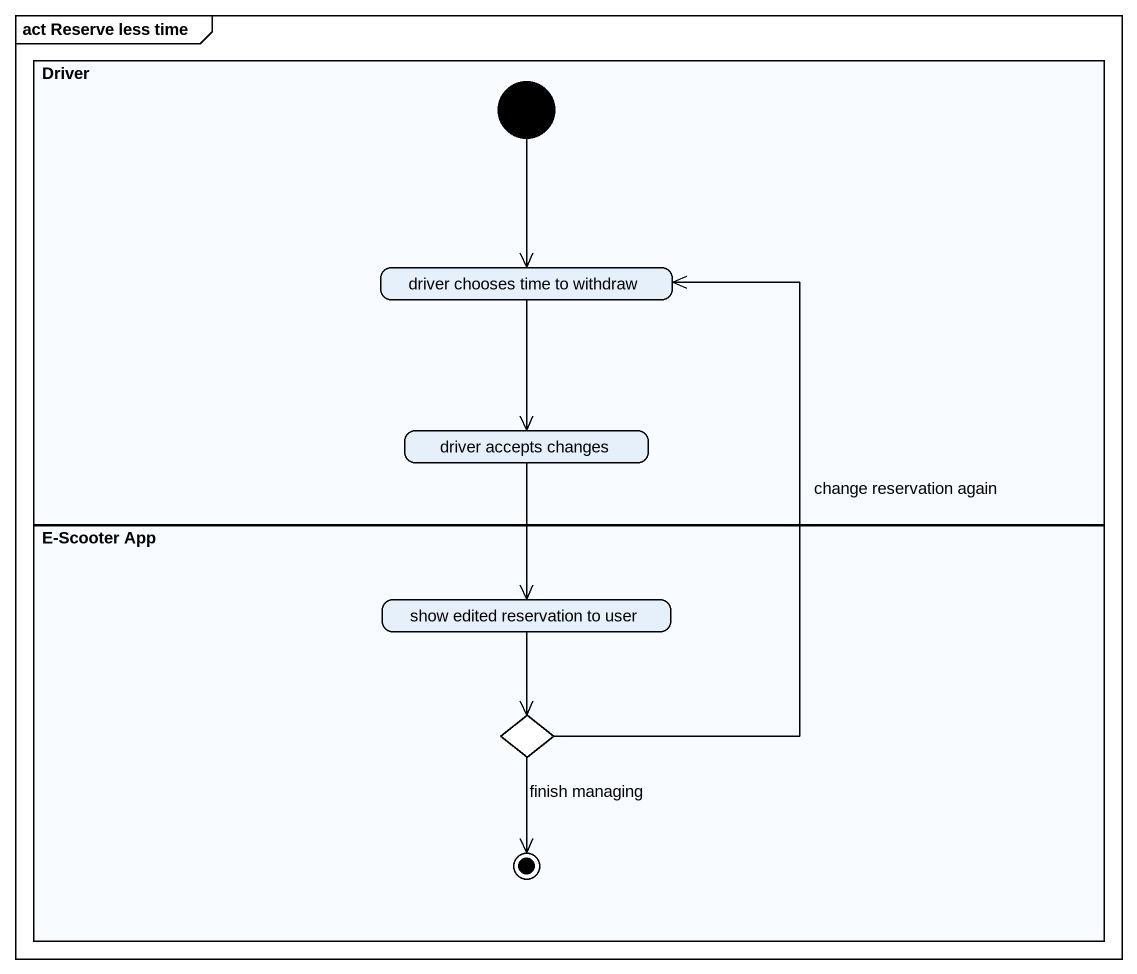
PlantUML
@startuml
mainframe act Reserve less time
hide empty description
state Driver <<partition>> {
  state "driver chooses time to withdraw" as driver_chooses_time_to
  state "driver accepts changes" as driver_accepts_changes
  [*] --> driver_chooses_time_to
}
state "E-Scooter App" as E_Scooter_App <<partition>> {
  state "show edited reservation to user" as show_edited_reservation_to
  state choice1 <<choice>>
  choice1 --> [*] : finish managing
}
driver_chooses_time_to --> driver_accepts_changes
driver_accepts_changes --> show_edited_reservation_to
show_edited_reservation_to --> choice1
choice1 -up-> driver_chooses_time_to : change reservation again
@enduml
